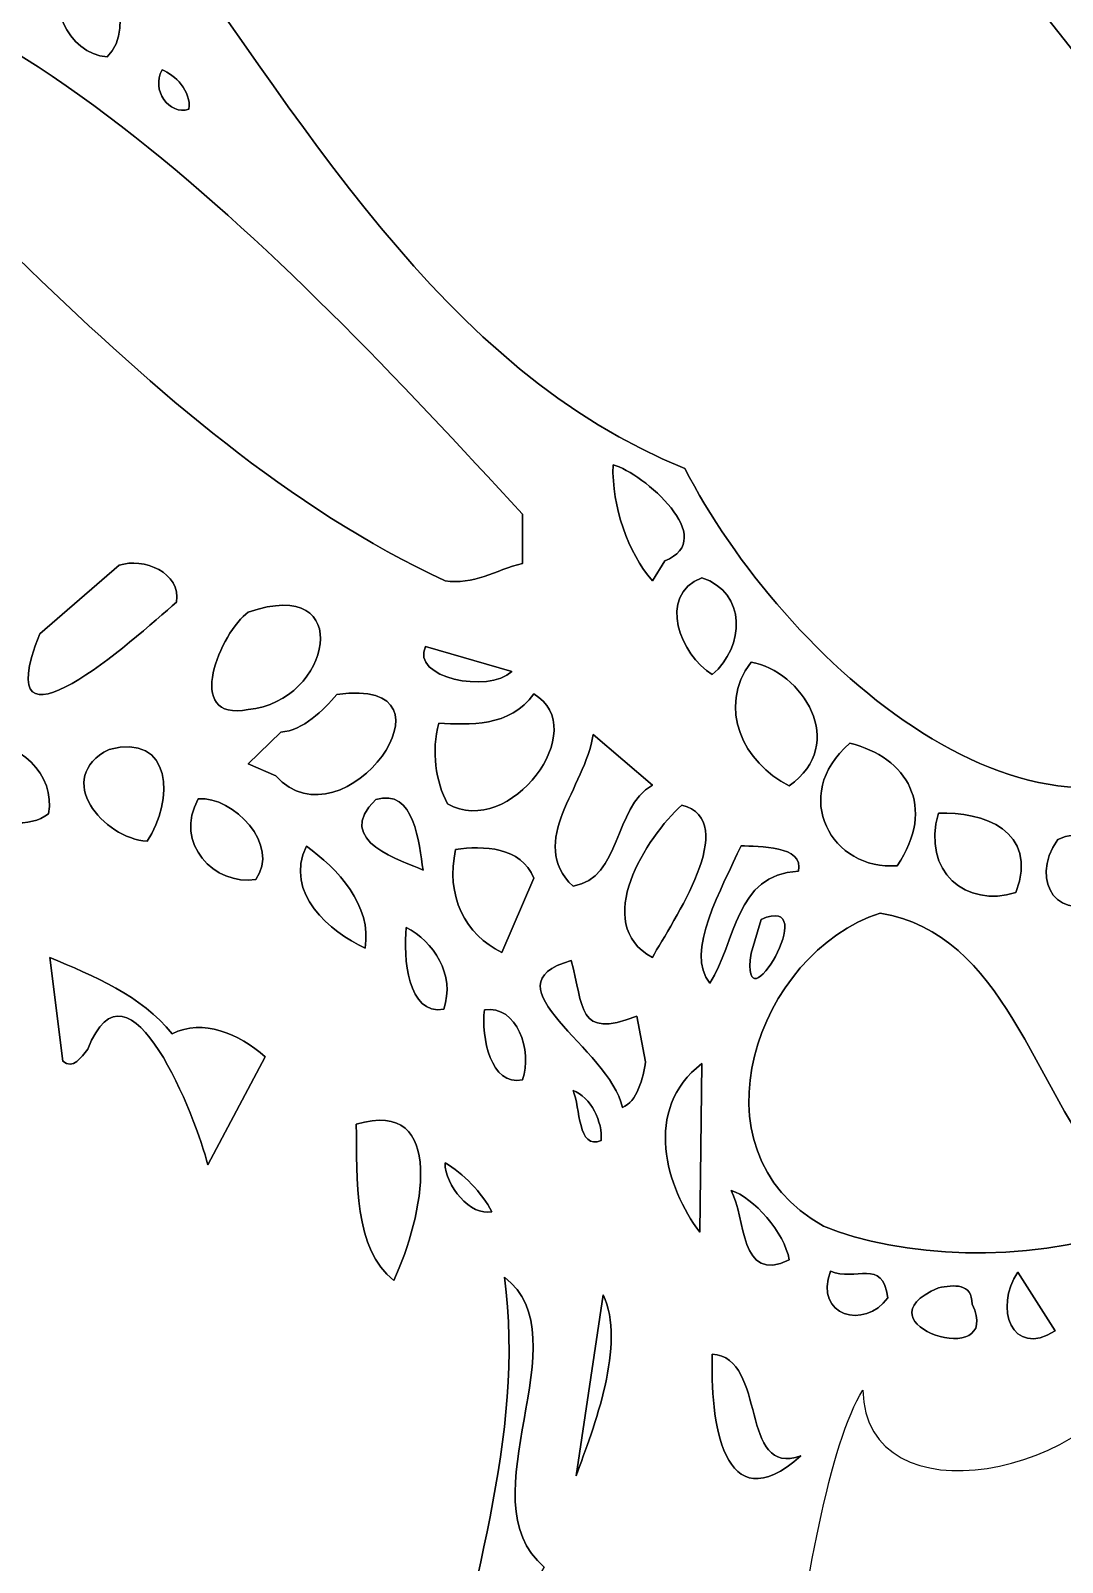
# Model space of a CAD drawing. Header units: centimetres. Extents: x -9.9 to 9.9, y -5.2 to 13.4.
# Drawn here: x -1.69 to 2.51, y 2.28 to 8.51 of the extents above; entities that cross this region are included whole.
import ezdxf

# ---------------------------------------------------------------- set-up
doc = ezdxf.new("R2010")
doc.units = ezdxf.units.CM
doc.header["$MEASUREMENT"] = 0
doc.layers.add('Ebene 1', color=7, linetype='Continuous')

msp = doc.modelspace()

# ---------------------------------------------------------------- linework, layer by layer
at = {"layer": 'Ebene 1'}
for points, knots in [([(-1.7272, 13.2842), (-0.13462, 13.42644), (0.56642, 11.68654), (1.016, 10.3759), (1.016, 10.3759), (1.07696, 10.29208), (1.25476, 10.23112), (1.20396, 10.41654), (1.20396, 10.41654), (1.29286, 10.66038), (1.00838, 10.8585), (1.13792, 11.06424), (1.13792, 11.06424), (1.88468, 8.94333), (4.05638, 7.53364), (4.1402, 5.00634), (4.1402, 5.00634), (4.09448, 4.32562), (2.72288, 1.7145), (2.86512, 3.13182), (2.86512, 3.13182), (2.64922, 2.62382), (1.70942, 2.44856), (1.69926, 2.9845), (1.69926, 2.9845), (1.44018, 2.58572), (1.2192, 0.44704), (1.61798, 1.57734), (1.61798, 1.57734), (1.73736, 1.64338), (1.77038, 1.54432), (1.80086, 1.45542), (1.80086, 1.45542), (1.67894, 0.8509), (2.0574, 0.00254), (2.44348, 0.4826), (2.44348, 0.4826), (2.60604, -0.58674), (3.68046, -1.02616), (4.13004, -1.9685), (4.13004, -1.9685), (4.86664, -3.8227), (7.2517, -5.06983), (8.71474, -3.24104), (8.71474, -3.24104), (9.83488, -1.3335), (8.16102, 0.4191), (7.20598, -0.90932), (7.20598, -0.90932), (6.88086, -1.36652), (6.58876, -2.05486), (5.97408, -1.98628), (5.97408, -1.98628), (5.78866, -1.9685), (5.60578, -1.88976), (5.43814, -1.78816), (5.43814, -1.78816), (4.85394, -1.31318), (4.7371, -0.34543), (5.13587, 0.3175), (5.13587, 0.3175), (5.05714, -0.30479), (5.1308, -1.3462), (5.86232, -1.50622), (5.86232, -1.50622), (6.61162, -1.41732), (6.53542, -0.21844), (7.28726, -0.00762), (7.28726, -0.00762), (8.89254, 0.42672), (9.8806, -0.9525), (9.60374, -2.41554), (9.60374, -2.41554), (9.3599, -3.81762), (8.1915, -4.88188), (6.91388, -4.96823), (6.91388, -4.96823), (4.8895, -5.19176), (3.8608, -3.03276), (2.80416, -1.55702), (2.80416, -1.55702), (2.4003, -2.2987), (2.54762, -3.09626), (1.48844, -3.06578), (1.48844, -3.06578), (1.48844, -3.06578), (0.69342, -2.57302), (0.69342, -2.57302), (0.69342, -2.57302), (-0.36068, -0.21336), (-4.25958, -0.01524), (-3.81508, 2.91846), (-3.81508, 2.91846), (-3.81508, 2.91846), (-4.10717, 3.72364), (-4.10717, 3.72364), (-4.10717, 3.72364), (-4.49834, 4.44754), (-5.54482, 4.39674), (-5.43306, 5.40766), (-5.43306, 5.40766), (-6.60908, 5.7277), (-7.96036, 6.30174), (-8.46836, 7.61492), (-8.46836, 7.61492), (-8.00354, 7.25678), (-7.46506, 6.9215), (-6.86054, 6.8453), (-6.86054, 6.8453), (-7.94512, 7.55904), (-9.54278, 8.88492), (-9.80694, 10.57656), (-9.80694, 10.57656), (-9.87298, 11.27506), (-9.77138, 11.93292), (-9.4361, 12.5603), (-9.4361, 12.5603), (-9.43864, 10.96772), (-7.79018, 9.74598), (-6.2357, 10.12444), (-6.2357, 10.12444), (-6.2357, 10.12444), (-6.53796, 10.5664), (-6.53796, 10.5664), (-6.53796, 10.5664), (-6.53796, 10.5664), (-6.06806, 10.51306), (-6.06806, 10.51306), (-6.06806, 10.51306), (-4.34848, 10.4394), (-2.5908, 11.12266), (-0.8509, 11.02106), (-0.8509, 11.02106), (-0.29464, 11.94054), (-1.04648, 12.85748), (-1.7272, 13.2842)], [0, 0, 0, 0, 0.0294118, 0.0294118, 0.0294118, 0.0294118, 0.0588235, 0.0588235, 0.0588235, 0.0588235, 0.0882353, 0.0882353, 0.0882353, 0.0882353, 0.1176471, 0.1176471, 0.1176471, 0.1176471, 0.1470588, 0.1470588, 0.1470588, 0.1470588, 0.1764706, 0.1764706, 0.1764706, 0.1764706, 0.2058824, 0.2058824, 0.2058824, 0.2058824, 0.2352941, 0.2352941, 0.2352941, 0.2352941, 0.2647059, 0.2647059, 0.2647059, 0.2647059, 0.2941176, 0.2941176, 0.2941176, 0.2941176, 0.3235294, 0.3235294, 0.3235294, 0.3235294, 0.3529412, 0.3529412, 0.3529412, 0.3529412, 0.3823529, 0.3823529, 0.3823529, 0.3823529, 0.4117647, 0.4117647, 0.4117647, 0.4117647, 0.4411765, 0.4411765, 0.4411765, 0.4411765, 0.4705882, 0.4705882, 0.4705882, 0.4705882, 0.5, 0.5, 0.5, 0.5, 0.5294118, 0.5294118, 0.5294118, 0.5294118, 0.5588235, 0.5588235, 0.5588235, 0.5588235, 0.5882353, 0.5882353, 0.5882353, 0.5882353, 0.6176471, 0.6176471, 0.6176471, 0.6176471, 0.6470588, 0.6470588, 0.6470588, 0.6470588, 0.6764706, 0.6764706, 0.6764706, 0.6764706, 0.7058824, 0.7058824, 0.7058824, 0.7058824, 0.7352941, 0.7352941, 0.7352941, 0.7352941, 0.7647059, 0.7647059, 0.7647059, 0.7647059, 0.7941176, 0.7941176, 0.7941176, 0.7941176, 0.8235294, 0.8235294, 0.8235294, 0.8235294, 0.8529412, 0.8529412, 0.8529412, 0.8529412, 0.8823529, 0.8823529, 0.8823529, 0.8823529, 0.9117647, 0.9117647, 0.9117647, 0.9117647, 0.9411765, 0.9411765, 0.9411765, 0.9411765, 0.9705882, 0.9705882, 0.9705882, 0.9705882, 1, 1, 1, 1]), ([(-2.4892, 10.74673), (-2.4892, 10.74673), (-2.9845, 10.74673), (-2.9845, 10.74673), (-2.9845, 10.74673), (-2.9845, 10.74673), (-3.88366, 10.50798), (-3.88366, 10.50798), (-3.88366, 10.50798), (-1.33096, 10.87882), (-1.0033, 7.52856), (0.97536, 6.73354), (0.97536, 6.73354), (1.36906, 5.96392), (2.42824, 4.99364), (3.175, 5.65404), (3.175, 5.65404), (3.31724, 5.5245), (3.54584, 5.63626), (3.73126, 5.7404), (3.73126, 5.7404), (3.86842, 5.90296), (3.78968, 6.07568), (3.77698, 6.25856), (3.77698, 6.25856), (2.76352, 8.90778), (0.32004, 11.25474), (-2.4892, 10.74673)], [0, 0, 0, 0, 0.1428571, 0.1428571, 0.1428571, 0.1428571, 0.2857143, 0.2857143, 0.2857143, 0.2857143, 0.4285714, 0.4285714, 0.4285714, 0.4285714, 0.5714286, 0.5714286, 0.5714286, 0.5714286, 0.7142857, 0.7142857, 0.7142857, 0.7142857, 0.8571429, 0.8571429, 0.8571429, 0.8571429, 1, 1, 1, 1]), ([(-3.25374, 8.95349), (-2.14884, 8.16864), (-1.27762, 6.87324), (0, 6.27634), (0, 6.27634), (0.1143, 6.25856), (0.20574, 6.31952), (0.31496, 6.34746), (0.31496, 6.34746), (0.31496, 6.34746), (0.31496, 6.54812), (0.31496, 6.54812), (0.31496, 6.54812), (-0.6858, 7.6327), (-1.84658, 8.86714), (-3.25374, 8.95349)], [0, 0, 0, 0, 0.25, 0.25, 0.25, 0.25, 0.5, 0.5, 0.5, 0.5, 0.75, 0.75, 0.75, 0.75, 1, 1, 1, 1]), ([(-1.524, 8.78078), (-1.63576, 8.63345), (-1.53416, 8.42009), (-1.37414, 8.4074), (-1.37414, 8.4074), (-1.24714, 8.53185), (-1.36906, 8.82142), (-1.524, 8.78078)], [0, 0, 0, 0, 0.5, 0.5, 0.5, 0.5, 1, 1, 1, 1]), ([(-1.0414, 8.19404), (-1.03124, 8.2677), (-1.09982, 8.33628), (-1.15062, 8.35406), (-1.15062, 8.35406), (-1.19634, 8.27278), (-1.12268, 8.16864), (-1.0414, 8.19404)], [0, 0, 0, 0, 0.5, 0.5, 0.5, 0.5, 1, 1, 1, 1]), ([(0.68326, 6.74878), (0.67818, 6.57606), (0.74422, 6.39318), (0.84328, 6.27634), (0.84328, 6.27634), (0.84328, 6.27634), (0.89408, 6.35762), (0.89408, 6.35762), (0.89408, 6.35762), (1.1176, 6.44652), (0.80772, 6.71322), (0.68326, 6.74878)], [0, 0, 0, 0, 0.3333333, 0.3333333, 0.3333333, 0.3333333, 0.6666667, 0.6666667, 0.6666667, 0.6666667, 1, 1, 1, 1]), ([(-1.32588, 6.33984), (-1.32588, 6.33984), (-1.64846, 6.06044), (-1.64846, 6.06044), (-1.64846, 6.06044), (-1.8669, 5.50672), (-1.26492, 6.03504), (-1.0922, 6.18998), (-1.0922, 6.18998), (-1.07188, 6.30936), (-1.22682, 6.37286), (-1.32588, 6.33984)], [0, 0, 0, 0, 0.3333333, 0.3333333, 0.3333333, 0.3333333, 0.6666667, 0.6666667, 0.6666667, 0.6666667, 1, 1, 1, 1]), ([(-0.8001, 6.14934), (-0.91186, 6.0706), (-1.06934, 5.69976), (-0.8001, 5.7531), (-0.8001, 5.7531), (-0.46228, 5.78358), (-0.35814, 6.30174), (-0.8001, 6.14934)], [0, 0, 0, 0, 0.5, 0.5, 0.5, 0.5, 1, 1, 1, 1]), ([(1.04394, 6.28904), (0.86106, 6.21538), (0.95758, 5.97408), (1.08712, 5.89534), (1.08712, 5.89534), (1.2192, 6.00964), (1.22936, 6.22808), (1.04394, 6.28904)], [0, 0, 0, 0, 0.5, 0.5, 0.5, 0.5, 1, 1, 1, 1]), ([(-0.07874, 6.00964), (-0.14224, 5.88264), (0.1778, 5.8166), (0.27178, 5.90804), (0.27178, 5.90804), (0.27178, 5.90804), (-0.07874, 6.00964), (-0.07874, 6.00964)], [0, 0, 0, 0, 0.5, 0.5, 0.5, 0.5, 1, 1, 1, 1]), ([(1.2446, 5.94614), (1.1049, 5.76072), (1.21412, 5.53466), (1.39954, 5.44322), (1.39954, 5.44322), (1.64338, 5.6134), (1.45034, 5.91058), (1.2446, 5.94614)], [0, 0, 0, 0, 0.5, 0.5, 0.5, 0.5, 1, 1, 1, 1]), ([(-0.43942, 5.81406), (-0.4953, 5.75056), (-0.57658, 5.66674), (-0.66802, 5.66166), (-0.66802, 5.66166), (-0.66802, 5.66166), (-0.8001, 5.53212), (-0.8001, 5.53212), (-0.8001, 5.53212), (-0.8001, 5.53212), (-0.68834, 5.48386), (-0.68834, 5.48386), (-0.68834, 5.48386), (-0.41148, 5.17652), (0.10414, 5.8928), (-0.43942, 5.81406)], [0, 0, 0, 0, 0.25, 0.25, 0.25, 0.25, 0.5, 0.5, 0.5, 0.5, 0.75, 0.75, 0.75, 0.75, 1, 1, 1, 1]), ([(0.36068, 5.8166), (0.26416, 5.67944), (0.09652, 5.69214), (-0.0254, 5.69722), (-0.0254, 5.69722), (-0.05588, 5.58292), (-0.0381, 5.461), (0.01016, 5.36956), (0.01016, 5.36956), (0.26416, 5.22478), (0.60198, 5.6769), (0.36068, 5.8166)], [0, 0, 0, 0, 0.3333333, 0.3333333, 0.3333333, 0.3333333, 0.6666667, 0.6666667, 0.6666667, 0.6666667, 1, 1, 1, 1]), ([(-1.88468, 5.60832), (-1.88468, 5.60832), (-1.89484, 5.53212), (-1.89484, 5.53212), (-1.89484, 5.53212), (-2.16154, 5.3975), (-1.76022, 5.21208), (-1.6129, 5.32892), (-1.6129, 5.32892), (-1.57988, 5.4864), (-1.74244, 5.6388), (-1.88468, 5.60832)], [0, 0, 0, 0, 0.3333333, 0.3333333, 0.3333333, 0.3333333, 0.6666667, 0.6666667, 0.6666667, 0.6666667, 1, 1, 1, 1]), ([(-1.36652, 5.59054), (-1.59766, 5.4737), (-1.38938, 5.22986), (-1.21158, 5.21716), (-1.21158, 5.21716), (-1.09982, 5.38226), (-1.10998, 5.66166), (-1.36652, 5.59054)], [0, 0, 0, 0, 0.5, 0.5, 0.5, 0.5, 1, 1, 1, 1]), ([(0.60198, 5.6515), (0.5715, 5.4356), (0.3302, 5.21716), (0.5207, 5.03428), (0.5207, 5.03428), (0.71882, 5.06984), (0.68326, 5.35178), (0.84328, 5.44576), (0.84328, 5.44576), (0.84328, 5.44576), (0.60198, 5.6515), (0.60198, 5.6515)], [0, 0, 0, 0, 0.3333333, 0.3333333, 0.3333333, 0.3333333, 0.6666667, 0.6666667, 0.6666667, 0.6666667, 1, 1, 1, 1]), ([(1.64592, 5.61594), (1.39954, 5.40258), (1.5748, 5.09524), (1.83896, 5.1181), (1.83896, 5.1181), (2.00152, 5.35686), (1.8796, 5.56006), (1.64592, 5.61594)], [0, 0, 0, 0, 0.5, 0.5, 0.5, 0.5, 1, 1, 1, 1]), ([(-0.28194, 5.38734), (-0.45974, 5.21716), (-0.16764, 5.13588), (-0.0889, 5.10032), (-0.0889, 5.10032), (-0.10668, 5.207), (-0.12192, 5.4356), (-0.28194, 5.38734)], [0, 0, 0, 0, 0.5, 0.5, 0.5, 0.5, 1, 1, 1, 1]), ([(-1.0033, 5.38988), (-1.1049, 5.20954), (-0.93726, 5.03428), (-0.76962, 5.06222), (-0.76962, 5.06222), (-0.66802, 5.19938), (-0.86106, 5.40258), (-1.0033, 5.38988)], [0, 0, 0, 0, 0.5, 0.5, 0.5, 0.5, 1, 1, 1, 1]), ([(0.96266, 5.36448), (0.82042, 5.23494), (0.59182, 4.88188), (0.84328, 4.74472), (0.84328, 4.74472), (0.92456, 4.89204), (1.20904, 5.30098), (0.96266, 5.36448)], [0, 0, 0, 0, 0.5, 0.5, 0.5, 0.5, 1, 1, 1, 1]), ([(2.0066, 5.33146), (1.93802, 5.0927), (2.1209, 4.94538), (2.32156, 5.00888), (2.32156, 5.00888), (2.41808, 5.26288), (2.1844, 5.33908), (2.0066, 5.33146)], [0, 0, 0, 0, 0.5, 0.5, 0.5, 0.5, 1, 1, 1, 1]), ([(2.49174, 5.22478), (2.36982, 5.04698), (2.5019, 4.87934), (2.68478, 4.98348), (2.68478, 4.98348), (2.74066, 5.1562), (2.66954, 5.29844), (2.49174, 5.22478)], [0, 0, 0, 0, 0.5, 0.5, 0.5, 0.5, 1, 1, 1, 1]), ([(-0.56388, 5.19684), (-0.65532, 5.00634), (-0.46736, 4.84886), (-0.32512, 4.78282), (-0.32512, 4.78282), (-0.29464, 4.953), (-0.43942, 5.11048), (-0.56388, 5.19684)], [0, 0, 0, 0, 0.5, 0.5, 0.5, 0.5, 1, 1, 1, 1]), ([(0.04318, 5.18414), (0, 4.99618), (0.08382, 4.83616), (0.23114, 4.76504), (0.23114, 4.76504), (0.23114, 4.76504), (0.36068, 5.0673), (0.36068, 5.0673), (0.36068, 5.0673), (0.30988, 5.19684), (0.15494, 5.19938), (0.04318, 5.18414)], [0, 0, 0, 0, 0.3333333, 0.3333333, 0.3333333, 0.3333333, 0.6666667, 0.6666667, 0.6666667, 0.6666667, 1, 1, 1, 1]), ([(1.20396, 5.19938), (1.12776, 5.0292), (0.97282, 4.7625), (1.07696, 4.64058), (1.07696, 4.64058), (1.18364, 4.80314), (1.17856, 5.08508), (1.43764, 5.09524), (1.43764, 5.09524), (1.4605, 5.20192), (1.27508, 5.1943), (1.20396, 5.19938)], [0, 0, 0, 0, 0.3333333, 0.3333333, 0.3333333, 0.3333333, 0.6666667, 0.6666667, 0.6666667, 0.6666667, 1, 1, 1, 1]), ([(1.28524, 4.89966), (1.28524, 4.89966), (1.2446, 4.7625), (1.2446, 4.7625), (1.2446, 4.7625), (1.19634, 4.42976), (1.54432, 5.01396), (1.28524, 4.89966)], [0, 0, 0, 0, 0.5, 0.5, 0.5, 0.5, 1, 1, 1, 1]), ([(-3.02514, 3.97256), (-3.13436, 4.191), (-3.24612, 4.92506), (-3.60426, 4.5847), (-3.60426, 4.5847), (-3.00228, 3.7719), (-2.66192, 2.76352), (-2.35966, 1.78308), (-2.35966, 1.78308), (-1.92278, 0.85852), (-1.16078, 0.1397), (-0.508, -0.57404), (-0.508, -0.57404), (0.00762, -1.35128), (0.99568, -2.33934), (1.88722, -1.59512), (1.88722, -1.59512), (1.61798, -1.68402), (1.2192, -1.54178), (0.97536, -1.7653), (0.97536, -1.7653), (0.3048, -1.10998), (-0.48006, -0.6477), (-0.81026, 0.26416), (-0.81026, 0.26416), (-2.0828, 0.86614), (-1.95326, 2.75082), (-2.41046, 4.0005), (-2.41046, 4.0005), (-2.43078, 4.31546), (-2.5019, 4.59486), (-2.45872, 4.91236), (-2.45872, 4.91236), (-2.88798, 4.953), (-2.61112, 4.31546), (-2.56794, 4.08178), (-2.56794, 4.08178), (-2.31902, 3.26644), (-2.1463, 2.40538), (-1.93548, 1.58242), (-1.93548, 1.58242), (-1.93548, 1.58242), (-2.12598, 1.8669), (-2.12598, 1.8669), (-2.12598, 1.8669), (-2.12598, 1.8669), (-2.0955, 1.57734), (-2.0955, 1.57734), (-2.0955, 1.57734), (-2.42316, 2.3749), (-2.8067, 3.18008), (-3.02514, 3.97256)], [0, 0, 0, 0, 0.0769231, 0.0769231, 0.0769231, 0.0769231, 0.1538462, 0.1538462, 0.1538462, 0.1538462, 0.2307692, 0.2307692, 0.2307692, 0.2307692, 0.3076923, 0.3076923, 0.3076923, 0.3076923, 0.3846154, 0.3846154, 0.3846154, 0.3846154, 0.4615385, 0.4615385, 0.4615385, 0.4615385, 0.5384615, 0.5384615, 0.5384615, 0.5384615, 0.6153846, 0.6153846, 0.6153846, 0.6153846, 0.6923077, 0.6923077, 0.6923077, 0.6923077, 0.7692308, 0.7692308, 0.7692308, 0.7692308, 0.8461538, 0.8461538, 0.8461538, 0.8461538, 0.9230769, 0.9230769, 0.9230769, 0.9230769, 1, 1, 1, 1]), ([(1.77038, 4.92506), (1.27, 4.76504), (0.98298, 3.95986), (1.53924, 3.65252), (1.53924, 3.65252), (2.16154, 3.39344), (3.56616, 3.55092), (3.44678, 4.6101), (3.44678, 4.6101), (3.44678, 4.6101), (3.24866, 4.82092), (3.24866, 4.82092), (3.24866, 4.82092), (3.11404, 4.7625), (2.79146, 4.84378), (2.81432, 4.63042), (2.81432, 4.63042), (2.81432, 4.63042), (2.77368, 3.97256), (2.77368, 3.97256), (2.77368, 3.97256), (2.78638, 3.92176), (2.75336, 3.8481), (2.70256, 3.8481), (2.70256, 3.8481), (2.39014, 4.2164), (2.27838, 4.84124), (1.77038, 4.92506)], [0, 0, 0, 0, 0.1428571, 0.1428571, 0.1428571, 0.1428571, 0.2857143, 0.2857143, 0.2857143, 0.2857143, 0.4285714, 0.4285714, 0.4285714, 0.4285714, 0.5714286, 0.5714286, 0.5714286, 0.5714286, 0.7142857, 0.7142857, 0.7142857, 0.7142857, 0.8571429, 0.8571429, 0.8571429, 0.8571429, 1, 1, 1, 1]), ([(-0.15748, 4.86664), (-0.17018, 4.74472), (-0.1524, 4.5085), (-0.00508, 4.5339), (-0.00508, 4.5339), (0.04318, 4.67614), (-0.04826, 4.81076), (-0.15748, 4.86664)], [0, 0, 0, 0, 0.5, 0.5, 0.5, 0.5, 1, 1, 1, 1]), ([(-1.60782, 4.74472), (-1.60782, 4.74472), (-1.55448, 4.32308), (-1.55448, 4.32308), (-1.55448, 4.32308), (-1.5113, 4.28752), (-1.48082, 4.33832), (-1.45288, 4.37134), (-1.45288, 4.37134), (-1.28778, 4.8006), (-1.00838, 4.08432), (-0.9652, 3.90144), (-0.9652, 3.90144), (-0.9652, 3.90144), (-0.73152, 4.34086), (-0.73152, 4.34086), (-0.73152, 4.34086), (-0.84074, 4.43738), (-0.98298, 4.4958), (-1.10998, 4.43484), (-1.10998, 4.43484), (-1.23444, 4.58978), (-1.43002, 4.67106), (-1.60782, 4.74472)], [0, 0, 0, 0, 0.1666667, 0.1666667, 0.1666667, 0.1666667, 0.3333333, 0.3333333, 0.3333333, 0.3333333, 0.5, 0.5, 0.5, 0.5, 0.6666667, 0.6666667, 0.6666667, 0.6666667, 0.8333333, 0.8333333, 0.8333333, 0.8333333, 1, 1, 1, 1]), ([(0.77978, 4.50596), (0.5334, 4.40944), (0.56642, 4.5466), (0.51308, 4.73202), (0.51308, 4.73202), (0.15494, 4.63296), (0.67056, 4.37388), (0.72136, 4.13512), (0.72136, 4.13512), (0.77978, 4.15544), (0.80772, 4.25704), (0.81534, 4.32054), (0.81534, 4.32054), (0.81534, 4.32054), (0.77978, 4.50596), (0.77978, 4.50596)], [0, 0, 0, 0, 0.25, 0.25, 0.25, 0.25, 0.5, 0.5, 0.5, 0.5, 0.75, 0.75, 0.75, 0.75, 1, 1, 1, 1]), ([(0.16002, 4.53136), (0.14732, 4.42214), (0.18542, 4.21894), (0.31496, 4.24688), (0.31496, 4.24688), (0.3556, 4.36626), (0.29464, 4.55168), (0.16002, 4.53136)], [0, 0, 0, 0, 0.5, 0.5, 0.5, 0.5, 1, 1, 1, 1]), ([(1.04394, 4.31292), (0.80264, 4.1275), (0.89916, 3.80746), (1.03632, 3.62712), (1.03632, 3.62712), (1.03632, 3.62712), (1.04394, 4.31292), (1.04394, 4.31292)], [0, 0, 0, 0, 0.5, 0.5, 0.5, 0.5, 1, 1, 1, 1]), ([(-0.36068, 4.06654), (-0.35814, 3.84302), (-0.37084, 3.556), (-0.20828, 3.43154), (-0.20828, 3.43154), (-0.0889, 3.68808), (0.0127, 4.1783), (-0.36068, 4.06654)], [0, 0, 0, 0, 0.5, 0.5, 0.5, 0.5, 1, 1, 1, 1]), ([(0.5207, 4.2037), (0.55118, 4.13512), (0.53848, 3.95986), (0.635, 4.0005), (0.635, 4.0005), (0.64262, 4.07416), (0.59182, 4.1783), (0.5207, 4.2037)], [0, 0, 0, 0, 0.5, 0.5, 0.5, 0.5, 1, 1, 1, 1]), ([(0, 3.90906), (0, 3.81762), (0.10414, 3.69062), (0.1905, 3.71094), (0.1905, 3.71094), (0.14986, 3.78714), (0.07366, 3.86842), (0, 3.90906)], [0, 0, 0, 0, 0.5, 0.5, 0.5, 0.5, 1, 1, 1, 1]), ([(1.16332, 3.7973), (1.22428, 3.68808), (1.19634, 3.41376), (1.39954, 3.51536), (1.39954, 3.51536), (1.38176, 3.62458), (1.25476, 3.76936), (1.16332, 3.7973)], [0, 0, 0, 0, 0.5, 0.5, 0.5, 0.5, 1, 1, 1, 1]), ([(1.56718, 3.46964), (1.50114, 3.28422), (1.70688, 3.23088), (1.80086, 3.36042), (1.80086, 3.36042), (1.78054, 3.52552), (1.66878, 3.42392), (1.56718, 3.46964)], [0, 0, 0, 0, 0.5, 0.5, 0.5, 0.5, 1, 1, 1, 1]), ([(0.2413, 3.44424), (0.3302, 2.80162), (0.08636, 2.13106), (-0.0254, 1.51384), (-0.0254, 1.51384), (-0.0254, 1.51384), (0.40386, 2.26568), (0.40386, 2.26568), (0.40386, 2.26568), (0.0762, 2.53746), (0.56642, 3.20294), (0.2413, 3.44424)], [0, 0, 0, 0, 0.3333333, 0.3333333, 0.3333333, 0.3333333, 0.6666667, 0.6666667, 0.6666667, 0.6666667, 1, 1, 1, 1]), ([(2.32918, 3.46456), (2.23266, 3.32232), (2.30378, 3.11404), (2.48158, 3.2258), (2.48158, 3.2258), (2.48158, 3.2258), (2.32918, 3.46456), (2.32918, 3.46456)], [0, 0, 0, 0, 0.5, 0.5, 0.5, 0.5, 1, 1, 1, 1]), ([(0.64262, 3.37312), (0.64262, 3.37312), (0.5334, 2.63652), (0.5334, 2.63652), (0.5334, 2.63652), (0.60452, 2.8321), (0.73914, 3.175), (0.64262, 3.37312)], [0, 0, 0, 0, 0.5, 0.5, 0.5, 0.5, 1, 1, 1, 1]), ([(2.0066, 3.40106), (1.65862, 3.25374), (2.27838, 3.05816), (2.14376, 3.33502), (2.14376, 3.33502), (2.14376, 3.42138), (2.0701, 3.41376), (2.0066, 3.40106)], [0, 0, 0, 0, 0.5, 0.5, 0.5, 0.5, 1, 1, 1, 1]), ([(1.08712, 3.13182), (1.07696, 2.8702), (1.12776, 2.43332), (1.4478, 2.7178), (1.4478, 2.7178), (1.1938, 2.62636), (1.31318, 3.11658), (1.08712, 3.13182)], [0, 0, 0, 0, 0.5, 0.5, 0.5, 0.5, 1, 1, 1, 1])]:
    msp.add_open_spline(points, degree=3, knots=knots, dxfattribs=at)
at = {"layer": 'Ebene 1', "color": 70}
msp.add_open_spline([(-2.4892, 10.74673), (0.32004, 11.25474), (2.76352, 8.90778), (3.77698, 6.25856), (3.77698, 6.25856), (3.78968, 6.07568), (3.86842, 5.90296), (3.73126, 5.7404), (3.73126, 5.7404), (3.54584, 5.63626), (3.31724, 5.5245), (3.175, 5.65404), (3.175, 5.65404), (2.42824, 4.99364), (1.36906, 5.96392), (0.97536, 6.73354), (0.97536, 6.73354), (-1.0033, 7.52856), (-1.33096, 10.87882), (-3.88366, 10.50798), (-3.88366, 10.50798), (-3.88366, 10.50798), (-2.9845, 10.74673), (-2.9845, 10.74673), (-2.9845, 10.74673), (-2.9845, 10.74673), (-2.4892, 10.74673), (-2.4892, 10.74673)], degree=3, knots=[0, 0, 0, 0, 0.1428571, 0.1428571, 0.1428571, 0.1428571, 0.2857143, 0.2857143, 0.2857143, 0.2857143, 0.4285714, 0.4285714, 0.4285714, 0.4285714, 0.5714286, 0.5714286, 0.5714286, 0.5714286, 0.7142857, 0.7142857, 0.7142857, 0.7142857, 0.8571429, 0.8571429, 0.8571429, 0.8571429, 1, 1, 1, 1], dxfattribs=at)
at = {"layer": 'Ebene 1', "color": 96}
msp.add_open_spline([(-3.25374, 8.95349), (-1.84658, 8.86714), (-0.6858, 7.6327), (0.31496, 6.54812), (0.31496, 6.54812), (0.31496, 6.54812), (0.31496, 6.34746), (0.31496, 6.34746), (0.31496, 6.34746), (0.20574, 6.31952), (0.1143, 6.25856), (0, 6.27634), (0, 6.27634), (-1.27762, 6.87324), (-2.14884, 8.16864), (-3.25374, 8.95349)], degree=3, knots=[0, 0, 0, 0, 0.25, 0.25, 0.25, 0.25, 0.5, 0.5, 0.5, 0.5, 0.75, 0.75, 0.75, 0.75, 1, 1, 1, 1], dxfattribs=at)
at = {"layer": 'Ebene 1', "color": 3}
for points, knots in [([(-1.524, 8.78078), (-1.36906, 8.82142), (-1.24714, 8.53185), (-1.37414, 8.4074), (-1.37414, 8.4074), (-1.53416, 8.42009), (-1.63576, 8.63345), (-1.524, 8.78078)], [0, 0, 0, 0, 0.5, 0.5, 0.5, 0.5, 1, 1, 1, 1]), ([(-1.0414, 8.19404), (-1.12268, 8.16864), (-1.19634, 8.27278), (-1.15062, 8.35406), (-1.15062, 8.35406), (-1.09982, 8.33628), (-1.03124, 8.2677), (-1.0414, 8.19404)], [0, 0, 0, 0, 0.5, 0.5, 0.5, 0.5, 1, 1, 1, 1]), ([(-1.32588, 6.33984), (-1.22682, 6.37286), (-1.07188, 6.30936), (-1.0922, 6.18998), (-1.0922, 6.18998), (-1.26492, 6.03504), (-1.8669, 5.50672), (-1.64846, 6.06044), (-1.64846, 6.06044), (-1.64846, 6.06044), (-1.32588, 6.33984), (-1.32588, 6.33984)], [0, 0, 0, 0, 0.3333333, 0.3333333, 0.3333333, 0.3333333, 0.6666667, 0.6666667, 0.6666667, 0.6666667, 1, 1, 1, 1]), ([(-0.8001, 6.14934), (-0.35814, 6.30174), (-0.46228, 5.78358), (-0.8001, 5.7531), (-0.8001, 5.7531), (-1.06934, 5.69976), (-0.91186, 6.0706), (-0.8001, 6.14934)], [0, 0, 0, 0, 0.5, 0.5, 0.5, 0.5, 1, 1, 1, 1]), ([(-0.07874, 6.00964), (-0.07874, 6.00964), (0.27178, 5.90804), (0.27178, 5.90804), (0.27178, 5.90804), (0.1778, 5.8166), (-0.14224, 5.88264), (-0.07874, 6.00964)], [0, 0, 0, 0, 0.5, 0.5, 0.5, 0.5, 1, 1, 1, 1]), ([(-0.43942, 5.81406), (0.10414, 5.8928), (-0.41148, 5.17652), (-0.68834, 5.48386), (-0.68834, 5.48386), (-0.68834, 5.48386), (-0.8001, 5.53212), (-0.8001, 5.53212), (-0.8001, 5.53212), (-0.8001, 5.53212), (-0.66802, 5.66166), (-0.66802, 5.66166), (-0.66802, 5.66166), (-0.57658, 5.66674), (-0.4953, 5.75056), (-0.43942, 5.81406)], [0, 0, 0, 0, 0.25, 0.25, 0.25, 0.25, 0.5, 0.5, 0.5, 0.5, 0.75, 0.75, 0.75, 0.75, 1, 1, 1, 1]), ([(0.36068, 5.8166), (0.60198, 5.6769), (0.26416, 5.22478), (0.01016, 5.36956), (0.01016, 5.36956), (-0.0381, 5.461), (-0.05588, 5.58292), (-0.0254, 5.69722), (-0.0254, 5.69722), (0.09652, 5.69214), (0.26416, 5.67944), (0.36068, 5.8166)], [0, 0, 0, 0, 0.3333333, 0.3333333, 0.3333333, 0.3333333, 0.6666667, 0.6666667, 0.6666667, 0.6666667, 1, 1, 1, 1]), ([(-1.88468, 5.60832), (-1.74244, 5.6388), (-1.57988, 5.4864), (-1.6129, 5.32892), (-1.6129, 5.32892), (-1.76022, 5.21208), (-2.16154, 5.3975), (-1.89484, 5.53212), (-1.89484, 5.53212), (-1.89484, 5.53212), (-1.88468, 5.60832), (-1.88468, 5.60832)], [0, 0, 0, 0, 0.3333333, 0.3333333, 0.3333333, 0.3333333, 0.6666667, 0.6666667, 0.6666667, 0.6666667, 1, 1, 1, 1]), ([(-1.36652, 5.59054), (-1.10998, 5.66166), (-1.09982, 5.38226), (-1.21158, 5.21716), (-1.21158, 5.21716), (-1.38938, 5.22986), (-1.59766, 5.4737), (-1.36652, 5.59054)], [0, 0, 0, 0, 0.5, 0.5, 0.5, 0.5, 1, 1, 1, 1]), ([(-0.28194, 5.38734), (-0.12192, 5.4356), (-0.10668, 5.207), (-0.0889, 5.10032), (-0.0889, 5.10032), (-0.16764, 5.13588), (-0.45974, 5.21716), (-0.28194, 5.38734)], [0, 0, 0, 0, 0.5, 0.5, 0.5, 0.5, 1, 1, 1, 1]), ([(-1.0033, 5.38988), (-0.86106, 5.40258), (-0.66802, 5.19938), (-0.76962, 5.06222), (-0.76962, 5.06222), (-0.93726, 5.03428), (-1.1049, 5.20954), (-1.0033, 5.38988)], [0, 0, 0, 0, 0.5, 0.5, 0.5, 0.5, 1, 1, 1, 1]), ([(-0.56388, 5.19684), (-0.43942, 5.11048), (-0.29464, 4.953), (-0.32512, 4.78282), (-0.32512, 4.78282), (-0.46736, 4.84886), (-0.65532, 5.00634), (-0.56388, 5.19684)], [0, 0, 0, 0, 0.5, 0.5, 0.5, 0.5, 1, 1, 1, 1]), ([(0.04318, 5.18414), (0.15494, 5.19938), (0.30988, 5.19684), (0.36068, 5.0673), (0.36068, 5.0673), (0.36068, 5.0673), (0.23114, 4.76504), (0.23114, 4.76504), (0.23114, 4.76504), (0.08382, 4.83616), (0, 4.99618), (0.04318, 5.18414)], [0, 0, 0, 0, 0.3333333, 0.3333333, 0.3333333, 0.3333333, 0.6666667, 0.6666667, 0.6666667, 0.6666667, 1, 1, 1, 1]), ([(-3.02514, 3.97256), (-2.8067, 3.18008), (-2.42316, 2.3749), (-2.0955, 1.57734), (-2.0955, 1.57734), (-2.0955, 1.57734), (-2.12598, 1.8669), (-2.12598, 1.8669), (-2.12598, 1.8669), (-2.12598, 1.8669), (-1.93548, 1.58242), (-1.93548, 1.58242), (-1.93548, 1.58242), (-2.1463, 2.40538), (-2.31902, 3.26644), (-2.56794, 4.08178), (-2.56794, 4.08178), (-2.61112, 4.31546), (-2.88798, 4.953), (-2.45872, 4.91236), (-2.45872, 4.91236), (-2.5019, 4.59486), (-2.43078, 4.31546), (-2.41046, 4.0005), (-2.41046, 4.0005), (-1.95326, 2.75082), (-2.0828, 0.86614), (-0.81026, 0.26416), (-0.81026, 0.26416), (-0.48006, -0.6477), (0.3048, -1.10998), (0.97536, -1.7653), (0.97536, -1.7653), (1.2192, -1.54178), (1.61798, -1.68402), (1.88722, -1.59512), (1.88722, -1.59512), (0.99568, -2.33934), (0.00762, -1.35128), (-0.508, -0.57404), (-0.508, -0.57404), (-1.16078, 0.1397), (-1.92278, 0.85852), (-2.35966, 1.78308), (-2.35966, 1.78308), (-2.66192, 2.76352), (-3.00228, 3.7719), (-3.60426, 4.5847), (-3.60426, 4.5847), (-3.24612, 4.92506), (-3.13436, 4.191), (-3.02514, 3.97256)], [0, 0, 0, 0, 0.0769231, 0.0769231, 0.0769231, 0.0769231, 0.1538462, 0.1538462, 0.1538462, 0.1538462, 0.2307692, 0.2307692, 0.2307692, 0.2307692, 0.3076923, 0.3076923, 0.3076923, 0.3076923, 0.3846154, 0.3846154, 0.3846154, 0.3846154, 0.4615385, 0.4615385, 0.4615385, 0.4615385, 0.5384615, 0.5384615, 0.5384615, 0.5384615, 0.6153846, 0.6153846, 0.6153846, 0.6153846, 0.6923077, 0.6923077, 0.6923077, 0.6923077, 0.7692308, 0.7692308, 0.7692308, 0.7692308, 0.8461538, 0.8461538, 0.8461538, 0.8461538, 0.9230769, 0.9230769, 0.9230769, 0.9230769, 1, 1, 1, 1]), ([(-0.15748, 4.86664), (-0.04826, 4.81076), (0.04318, 4.67614), (-0.00508, 4.5339), (-0.00508, 4.5339), (-0.1524, 4.5085), (-0.17018, 4.74472), (-0.15748, 4.86664)], [0, 0, 0, 0, 0.5, 0.5, 0.5, 0.5, 1, 1, 1, 1]), ([(0.16002, 4.53136), (0.29464, 4.55168), (0.3556, 4.36626), (0.31496, 4.24688), (0.31496, 4.24688), (0.18542, 4.21894), (0.14732, 4.42214), (0.16002, 4.53136)], [0, 0, 0, 0, 0.5, 0.5, 0.5, 0.5, 1, 1, 1, 1]), ([(0, 3.90906), (0.07366, 3.86842), (0.14986, 3.78714), (0.1905, 3.71094), (0.1905, 3.71094), (0.10414, 3.69062), (0, 3.81762), (0, 3.90906)], [0, 0, 0, 0, 0.5, 0.5, 0.5, 0.5, 1, 1, 1, 1])]:
    msp.add_open_spline(points, degree=3, knots=knots, dxfattribs=at)
at = {"layer": 'Ebene 1', "color": 60}
for points, knots in [([(0.68326, 6.74878), (0.80772, 6.71322), (1.1176, 6.44652), (0.89408, 6.35762), (0.89408, 6.35762), (0.89408, 6.35762), (0.84328, 6.27634), (0.84328, 6.27634), (0.84328, 6.27634), (0.74422, 6.39318), (0.67818, 6.57606), (0.68326, 6.74878)], [0, 0, 0, 0, 0.3333333, 0.3333333, 0.3333333, 0.3333333, 0.6666667, 0.6666667, 0.6666667, 0.6666667, 1, 1, 1, 1]), ([(1.04394, 6.28904), (1.22936, 6.22808), (1.2192, 6.00964), (1.08712, 5.89534), (1.08712, 5.89534), (0.95758, 5.97408), (0.86106, 6.21538), (1.04394, 6.28904)], [0, 0, 0, 0, 0.5, 0.5, 0.5, 0.5, 1, 1, 1, 1]), ([(1.2446, 5.94614), (1.45034, 5.91058), (1.64338, 5.6134), (1.39954, 5.44322), (1.39954, 5.44322), (1.21412, 5.53466), (1.1049, 5.76072), (1.2446, 5.94614)], [0, 0, 0, 0, 0.5, 0.5, 0.5, 0.5, 1, 1, 1, 1]), ([(0.60198, 5.6515), (0.60198, 5.6515), (0.84328, 5.44576), (0.84328, 5.44576), (0.84328, 5.44576), (0.68326, 5.35178), (0.71882, 5.06984), (0.5207, 5.03428), (0.5207, 5.03428), (0.3302, 5.21716), (0.5715, 5.4356), (0.60198, 5.6515)], [0, 0, 0, 0, 0.3333333, 0.3333333, 0.3333333, 0.3333333, 0.6666667, 0.6666667, 0.6666667, 0.6666667, 1, 1, 1, 1]), ([(1.64592, 5.61594), (1.8796, 5.56006), (2.00152, 5.35686), (1.83896, 5.1181), (1.83896, 5.1181), (1.5748, 5.09524), (1.39954, 5.40258), (1.64592, 5.61594)], [0, 0, 0, 0, 0.5, 0.5, 0.5, 0.5, 1, 1, 1, 1]), ([(0.96266, 5.36448), (1.20904, 5.30098), (0.92456, 4.89204), (0.84328, 4.74472), (0.84328, 4.74472), (0.59182, 4.88188), (0.82042, 5.23494), (0.96266, 5.36448)], [0, 0, 0, 0, 0.5, 0.5, 0.5, 0.5, 1, 1, 1, 1]), ([(2.0066, 5.33146), (2.1844, 5.33908), (2.41808, 5.26288), (2.32156, 5.00888), (2.32156, 5.00888), (2.1209, 4.94538), (1.93802, 5.0927), (2.0066, 5.33146)], [0, 0, 0, 0, 0.5, 0.5, 0.5, 0.5, 1, 1, 1, 1]), ([(2.49174, 5.22478), (2.66954, 5.29844), (2.74066, 5.1562), (2.68478, 4.98348), (2.68478, 4.98348), (2.5019, 4.87934), (2.36982, 5.04698), (2.49174, 5.22478)], [0, 0, 0, 0, 0.5, 0.5, 0.5, 0.5, 1, 1, 1, 1]), ([(1.20396, 5.19938), (1.27508, 5.1943), (1.4605, 5.20192), (1.43764, 5.09524), (1.43764, 5.09524), (1.17856, 5.08508), (1.18364, 4.80314), (1.07696, 4.64058), (1.07696, 4.64058), (0.97282, 4.7625), (1.12776, 5.0292), (1.20396, 5.19938)], [0, 0, 0, 0, 0.3333333, 0.3333333, 0.3333333, 0.3333333, 0.6666667, 0.6666667, 0.6666667, 0.6666667, 1, 1, 1, 1]), ([(1.28524, 4.89966), (1.54432, 5.01396), (1.19634, 4.42976), (1.2446, 4.7625), (1.2446, 4.7625), (1.2446, 4.7625), (1.28524, 4.89966), (1.28524, 4.89966)], [0, 0, 0, 0, 0.5, 0.5, 0.5, 0.5, 1, 1, 1, 1]), ([(1.77038, 4.92506), (2.27838, 4.84124), (2.39014, 4.2164), (2.70256, 3.8481), (2.70256, 3.8481), (2.75336, 3.8481), (2.78638, 3.92176), (2.77368, 3.97256), (2.77368, 3.97256), (2.77368, 3.97256), (2.81432, 4.63042), (2.81432, 4.63042), (2.81432, 4.63042), (2.79146, 4.84378), (3.11404, 4.7625), (3.24866, 4.82092), (3.24866, 4.82092), (3.24866, 4.82092), (3.44678, 4.6101), (3.44678, 4.6101), (3.44678, 4.6101), (3.56616, 3.55092), (2.16154, 3.39344), (1.53924, 3.65252), (1.53924, 3.65252), (0.98298, 3.95986), (1.27, 4.76504), (1.77038, 4.92506)], [0, 0, 0, 0, 0.1428571, 0.1428571, 0.1428571, 0.1428571, 0.2857143, 0.2857143, 0.2857143, 0.2857143, 0.4285714, 0.4285714, 0.4285714, 0.4285714, 0.5714286, 0.5714286, 0.5714286, 0.5714286, 0.7142857, 0.7142857, 0.7142857, 0.7142857, 0.8571429, 0.8571429, 0.8571429, 0.8571429, 1, 1, 1, 1]), ([(0.77978, 4.50596), (0.77978, 4.50596), (0.81534, 4.32054), (0.81534, 4.32054), (0.81534, 4.32054), (0.80772, 4.25704), (0.77978, 4.15544), (0.72136, 4.13512), (0.72136, 4.13512), (0.67056, 4.37388), (0.15494, 4.63296), (0.51308, 4.73202), (0.51308, 4.73202), (0.56642, 4.5466), (0.5334, 4.40944), (0.77978, 4.50596)], [0, 0, 0, 0, 0.25, 0.25, 0.25, 0.25, 0.5, 0.5, 0.5, 0.5, 0.75, 0.75, 0.75, 0.75, 1, 1, 1, 1]), ([(1.04394, 4.31292), (1.04394, 4.31292), (1.03632, 3.62712), (1.03632, 3.62712), (1.03632, 3.62712), (0.89916, 3.80746), (0.80264, 4.1275), (1.04394, 4.31292)], [0, 0, 0, 0, 0.5, 0.5, 0.5, 0.5, 1, 1, 1, 1]), ([(0.5207, 4.2037), (0.59182, 4.1783), (0.64262, 4.07416), (0.635, 4.0005), (0.635, 4.0005), (0.53848, 3.95986), (0.55118, 4.13512), (0.5207, 4.2037)], [0, 0, 0, 0, 0.5, 0.5, 0.5, 0.5, 1, 1, 1, 1]), ([(1.16332, 3.7973), (1.25476, 3.76936), (1.38176, 3.62458), (1.39954, 3.51536), (1.39954, 3.51536), (1.19634, 3.41376), (1.22428, 3.68808), (1.16332, 3.7973)], [0, 0, 0, 0, 0.5, 0.5, 0.5, 0.5, 1, 1, 1, 1]), ([(1.56718, 3.46964), (1.66878, 3.42392), (1.78054, 3.52552), (1.80086, 3.36042), (1.80086, 3.36042), (1.70688, 3.23088), (1.50114, 3.28422), (1.56718, 3.46964)], [0, 0, 0, 0, 0.5, 0.5, 0.5, 0.5, 1, 1, 1, 1]), ([(2.32918, 3.46456), (2.32918, 3.46456), (2.48158, 3.2258), (2.48158, 3.2258), (2.48158, 3.2258), (2.30378, 3.11404), (2.23266, 3.32232), (2.32918, 3.46456)], [0, 0, 0, 0, 0.5, 0.5, 0.5, 0.5, 1, 1, 1, 1]), ([(0.64262, 3.37312), (0.73914, 3.175), (0.60452, 2.8321), (0.5334, 2.63652), (0.5334, 2.63652), (0.5334, 2.63652), (0.64262, 3.37312), (0.64262, 3.37312)], [0, 0, 0, 0, 0.5, 0.5, 0.5, 0.5, 1, 1, 1, 1]), ([(2.0066, 3.40106), (2.0701, 3.41376), (2.14376, 3.42138), (2.14376, 3.33502), (2.14376, 3.33502), (2.27838, 3.05816), (1.65862, 3.25374), (2.0066, 3.40106)], [0, 0, 0, 0, 0.5, 0.5, 0.5, 0.5, 1, 1, 1, 1]), ([(1.08712, 3.13182), (1.31318, 3.11658), (1.1938, 2.62636), (1.4478, 2.7178), (1.4478, 2.7178), (1.12776, 2.43332), (1.07696, 2.8702), (1.08712, 3.13182)], [0, 0, 0, 0, 0.5, 0.5, 0.5, 0.5, 1, 1, 1, 1])]:
    msp.add_open_spline(points, degree=3, knots=knots, dxfattribs=at)
at = {"layer": 'Ebene 1', "color": 2}
for points, knots in [([(-1.60782, 4.74472), (-1.43002, 4.67106), (-1.23444, 4.58978), (-1.10998, 4.43484), (-1.10998, 4.43484), (-0.98298, 4.4958), (-0.84074, 4.43738), (-0.73152, 4.34086), (-0.73152, 4.34086), (-0.73152, 4.34086), (-0.9652, 3.90144), (-0.9652, 3.90144), (-0.9652, 3.90144), (-1.00838, 4.08432), (-1.28778, 4.8006), (-1.45288, 4.37134), (-1.45288, 4.37134), (-1.48082, 4.33832), (-1.5113, 4.28752), (-1.55448, 4.32308), (-1.55448, 4.32308), (-1.55448, 4.32308), (-1.60782, 4.74472), (-1.60782, 4.74472)], [0, 0, 0, 0, 0.1666667, 0.1666667, 0.1666667, 0.1666667, 0.3333333, 0.3333333, 0.3333333, 0.3333333, 0.5, 0.5, 0.5, 0.5, 0.6666667, 0.6666667, 0.6666667, 0.6666667, 0.8333333, 0.8333333, 0.8333333, 0.8333333, 1, 1, 1, 1]), ([(-0.36068, 4.06654), (0.0127, 4.1783), (-0.0889, 3.68808), (-0.20828, 3.43154), (-0.20828, 3.43154), (-0.37084, 3.556), (-0.35814, 3.84302), (-0.36068, 4.06654)], [0, 0, 0, 0, 0.5, 0.5, 0.5, 0.5, 1, 1, 1, 1])]:
    msp.add_open_spline(points, degree=3, knots=knots, dxfattribs=at)
at = {"layer": 'Ebene 1', "color": 6}
msp.add_open_spline([(0.2413, 3.44424), (0.56642, 3.20294), (0.0762, 2.53746), (0.40386, 2.26568), (0.40386, 2.26568), (0.40386, 2.26568), (-0.0254, 1.51384), (-0.0254, 1.51384), (-0.0254, 1.51384), (0.08636, 2.13106), (0.3302, 2.80162), (0.2413, 3.44424)], degree=3, knots=[0, 0, 0, 0, 0.3333333, 0.3333333, 0.3333333, 0.3333333, 0.6666667, 0.6666667, 0.6666667, 0.6666667, 1, 1, 1, 1], dxfattribs=at)

doc.saveas('drawing.dxf')
